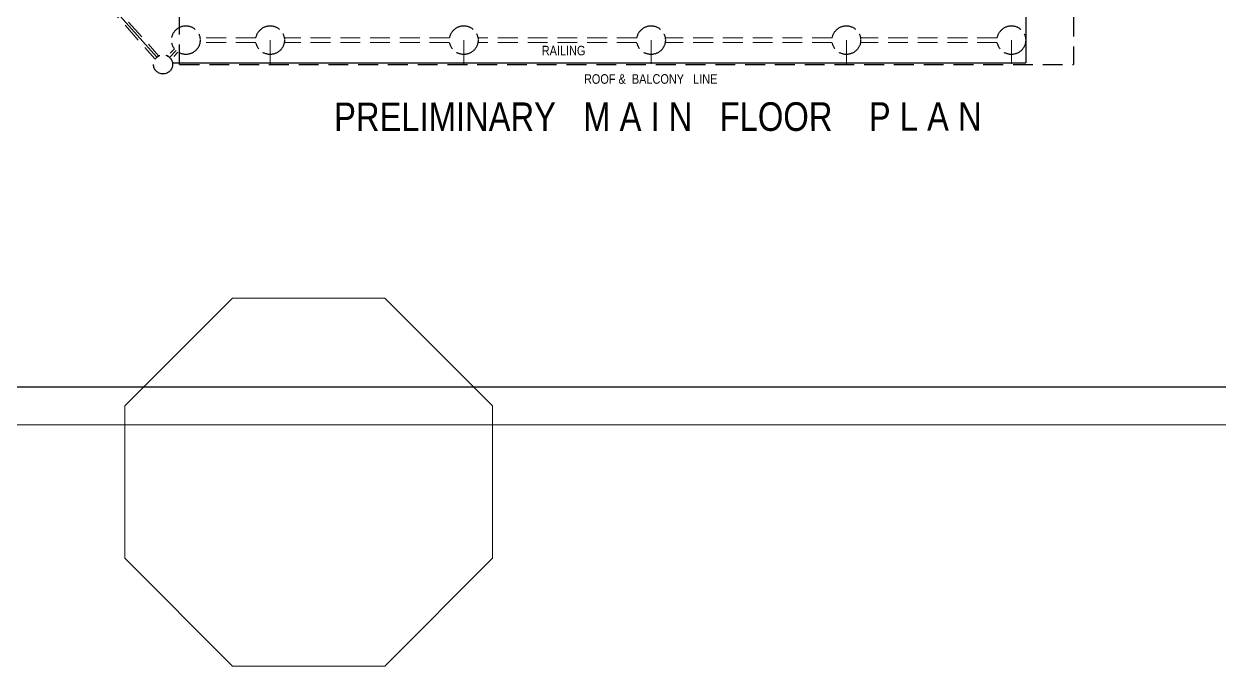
# Model space of a CAD drawing. Header units: inches. Extents: x -298 to 15350, y -6 to 2913.
# Drawn here: x 4403 to 5156, y 807 to 1211 of the extents above; entities that cross this region are included whole.
import ezdxf

# ---------------------------------------------------------------- set-up
doc = ezdxf.new("R2010")
doc.units = ezdxf.units.IN
doc.header["$MEASUREMENT"] = 0
doc.linetypes.add('CENTER', pattern=[2, 1.25, -0.25, 0.25, -0.25])
doc.linetypes.add('HIDDEN', pattern=[0.375, 0.25, -0.125])
for name, color, linetype, lineweight in [('GRID', 1, 'Continuous', 9), ('ROOF', 7, 'HIDDEN', 30), ('WALL FRAMING', 9, 'CENTER', 30)]:
    doc.layers.add(name, color=color, linetype=linetype, lineweight=lineweight)
doc.layers.add('TEXT80', color=9, linetype='Continuous')
doc.layers.add('TITLE BLOCK', color=7, linetype='Continuous')
doc.styles.add('ARCHENT', font='technical.ttf', dxfattribs={"height": 6})

msp = doc.modelspace()

# ---------------------------------------------------------------- linework, layer by layer
at = {"layer": 'GRID'}
for p, q in [((4466.40354, 970.87675), (4534.28579, 1038.759)), ((4534.28579, 1038.759), (4630.28579, 1038.759)), ((4698.16805, 970.87675), (4630.28579, 1038.759)), ((4466.40354, 874.87675), (4466.40354, 970.87675)), ((4698.16805, 874.87675), (4698.16805, 970.87675)), ((4534.28579, 806.9945), (4466.40354, 874.87675)), ((4630.28579, 806.9945), (4698.16805, 874.87675)), ((4630.28579, 806.9945), (4534.28579, 806.9945))]:
    msp.add_line(p, q, dxfattribs=at)
at = {"layer": 'ROOF', "color": 9, "linetype": 'HIDDEN', "ltscale": 50}
for p, q in [((4501.01724, 1185.85379), (4501.01724, 1647.15682)), ((5064.01724, 1647.15682), (5064.01724, 1185.85379)), ((4501.01724, 1185.85379), (5064.01724, 1185.85379))]:
    msp.add_line(p, q, dxfattribs=at)
at = {"layer": 'TITLE BLOCK', "color": 7, "linetype": 'Continuous', "lineweight": 30, "ltscale": 0.5}
msp.add_line((4104.79621, 982.90995), (5664.76512, 982.90995), dxfattribs=at)
at = {"layer": 'TITLE BLOCK', "color": 7, "linetype": 'Continuous', "lineweight": 0, "ltscale": 0.5}
msp.add_line((4056.79621, 958.90995), (5688.76512, 958.90995), dxfattribs=at)
at = {"layer": 'WALL FRAMING', "color": 9, "linetype": 'HIDDEN', "lineweight": 20, "ltscale": 50}
for p, q in [((4416.87594, 1266.67249), (4485.44851, 1189.34764)), ((4419.12048, 1268.66298), (4487.69305, 1191.33812)), ((4549.01724, 1202.65682), (4513.9329, 1202.65682)), ((4549.01724, 1199.65682), (4513.9329, 1199.65682)), ((4671.01724, 1202.65682), (4567.01724, 1202.65682)), ((4671.01724, 1199.65682), (4567.01724, 1199.65682)), ((4789.01724, 1202.65682), (4689.01724, 1202.65682)), ((4789.01724, 1199.65682), (4689.01724, 1199.65682)), ((4912.01724, 1202.65682), (4807.01577, 1202.65682)), ((4912.01724, 1199.65682), (4807.01577, 1199.65682)), ((5016.01724, 1202.65682), (4930.01724, 1202.65682)), ((5016.01724, 1199.65682), (4930.01724, 1199.65682))]:
    msp.add_line(p, q, dxfattribs=at)
at = {"layer": 'WALL FRAMING', "color": 9, "linetype": 'Continuous', "ltscale": 50}
for p, q in [((4417.99821, 1267.66773), (4486.57078, 1190.34288)), ((5034.01724, 1259.78182), (5034.01724, 1186.85379)), ((4496.46783, 1186.85379), (5034.01724, 1186.85379))]:
    msp.add_line(p, q, dxfattribs=at)
at = {"layer": 'WALL FRAMING', "color": 9, "lineweight": 9, "ltscale": 15}
for p, q in [((4558.01724, 1201.15682), (4558.01724, 1186.15682)), ((4680.01724, 1201.15682), (4680.01724, 1186.15682)), ((4798.01724, 1201.15682), (4798.01724, 1186.15682)), ((4921.01724, 1201.15682), (4921.01724, 1186.15682)), ((5025.01724, 1201.15682), (5025.01724, 1186.15682))]:
    msp.add_line(p, q, dxfattribs=at)
at = {"layer": 'WALL FRAMING', "color": 9, "linetype": 'HIDDEN', "lineweight": 20, "ltscale": 15}
for p, q in [((4497.67648, 1195.6256), (4493.56758, 1191.25331)), ((4499.86262, 1193.57115), (4495.75372, 1189.19886))]:
    msp.add_line(p, q, dxfattribs=at)
at = {"layer": 'WALL FRAMING', "color": 9, "linetype": 'Continuous', "ltscale": 150}
msp.add_line((4498.76955, 1194.59838), (4494.66065, 1190.22609), dxfattribs=at)
at = {"layer": 'WALL FRAMING', "color": 9, "ltscale": 15}
for centre, radius in [((4504.9329, 1201.15682), 9), ((4504.9329, 1201.15682), 9), ((4558.01724, 1201.15682), 9), ((4680.01724, 1201.15682), 9), ((4798.01724, 1201.15682), 9), ((4921.01724, 1201.15682), 9), ((5025.01724, 1201.15682), 9), ((4490.55175, 1185.85379), 6)]:
    msp.add_circle(centre, radius, dxfattribs=at)

# ---------------------------------------------------------------- texts
at = {"layer": 'TEXT80', "attachment_point": 5, "rotation": 0.03277054, "style": 'ARCHENT'}
for s, insert, char_height, width in [('{\\C7;RAILING}', (4742.88107, 1194.53591), 6, 360.0625), ('{\\C7; ROOF &  BALCONY   LINE}', (4796.78496, 1176.65204), 6, 360.0625), ('{\\C7;PRELIMINARY   M A I N   FLOOR    P L A N}', (4802.27019, 1152.83038), 18, 435.3193173)]:
    msp.add_mtext(s, dxfattribs=dict(at, insert=insert, char_height=char_height, width=width))

doc.saveas('drawing.dxf')
